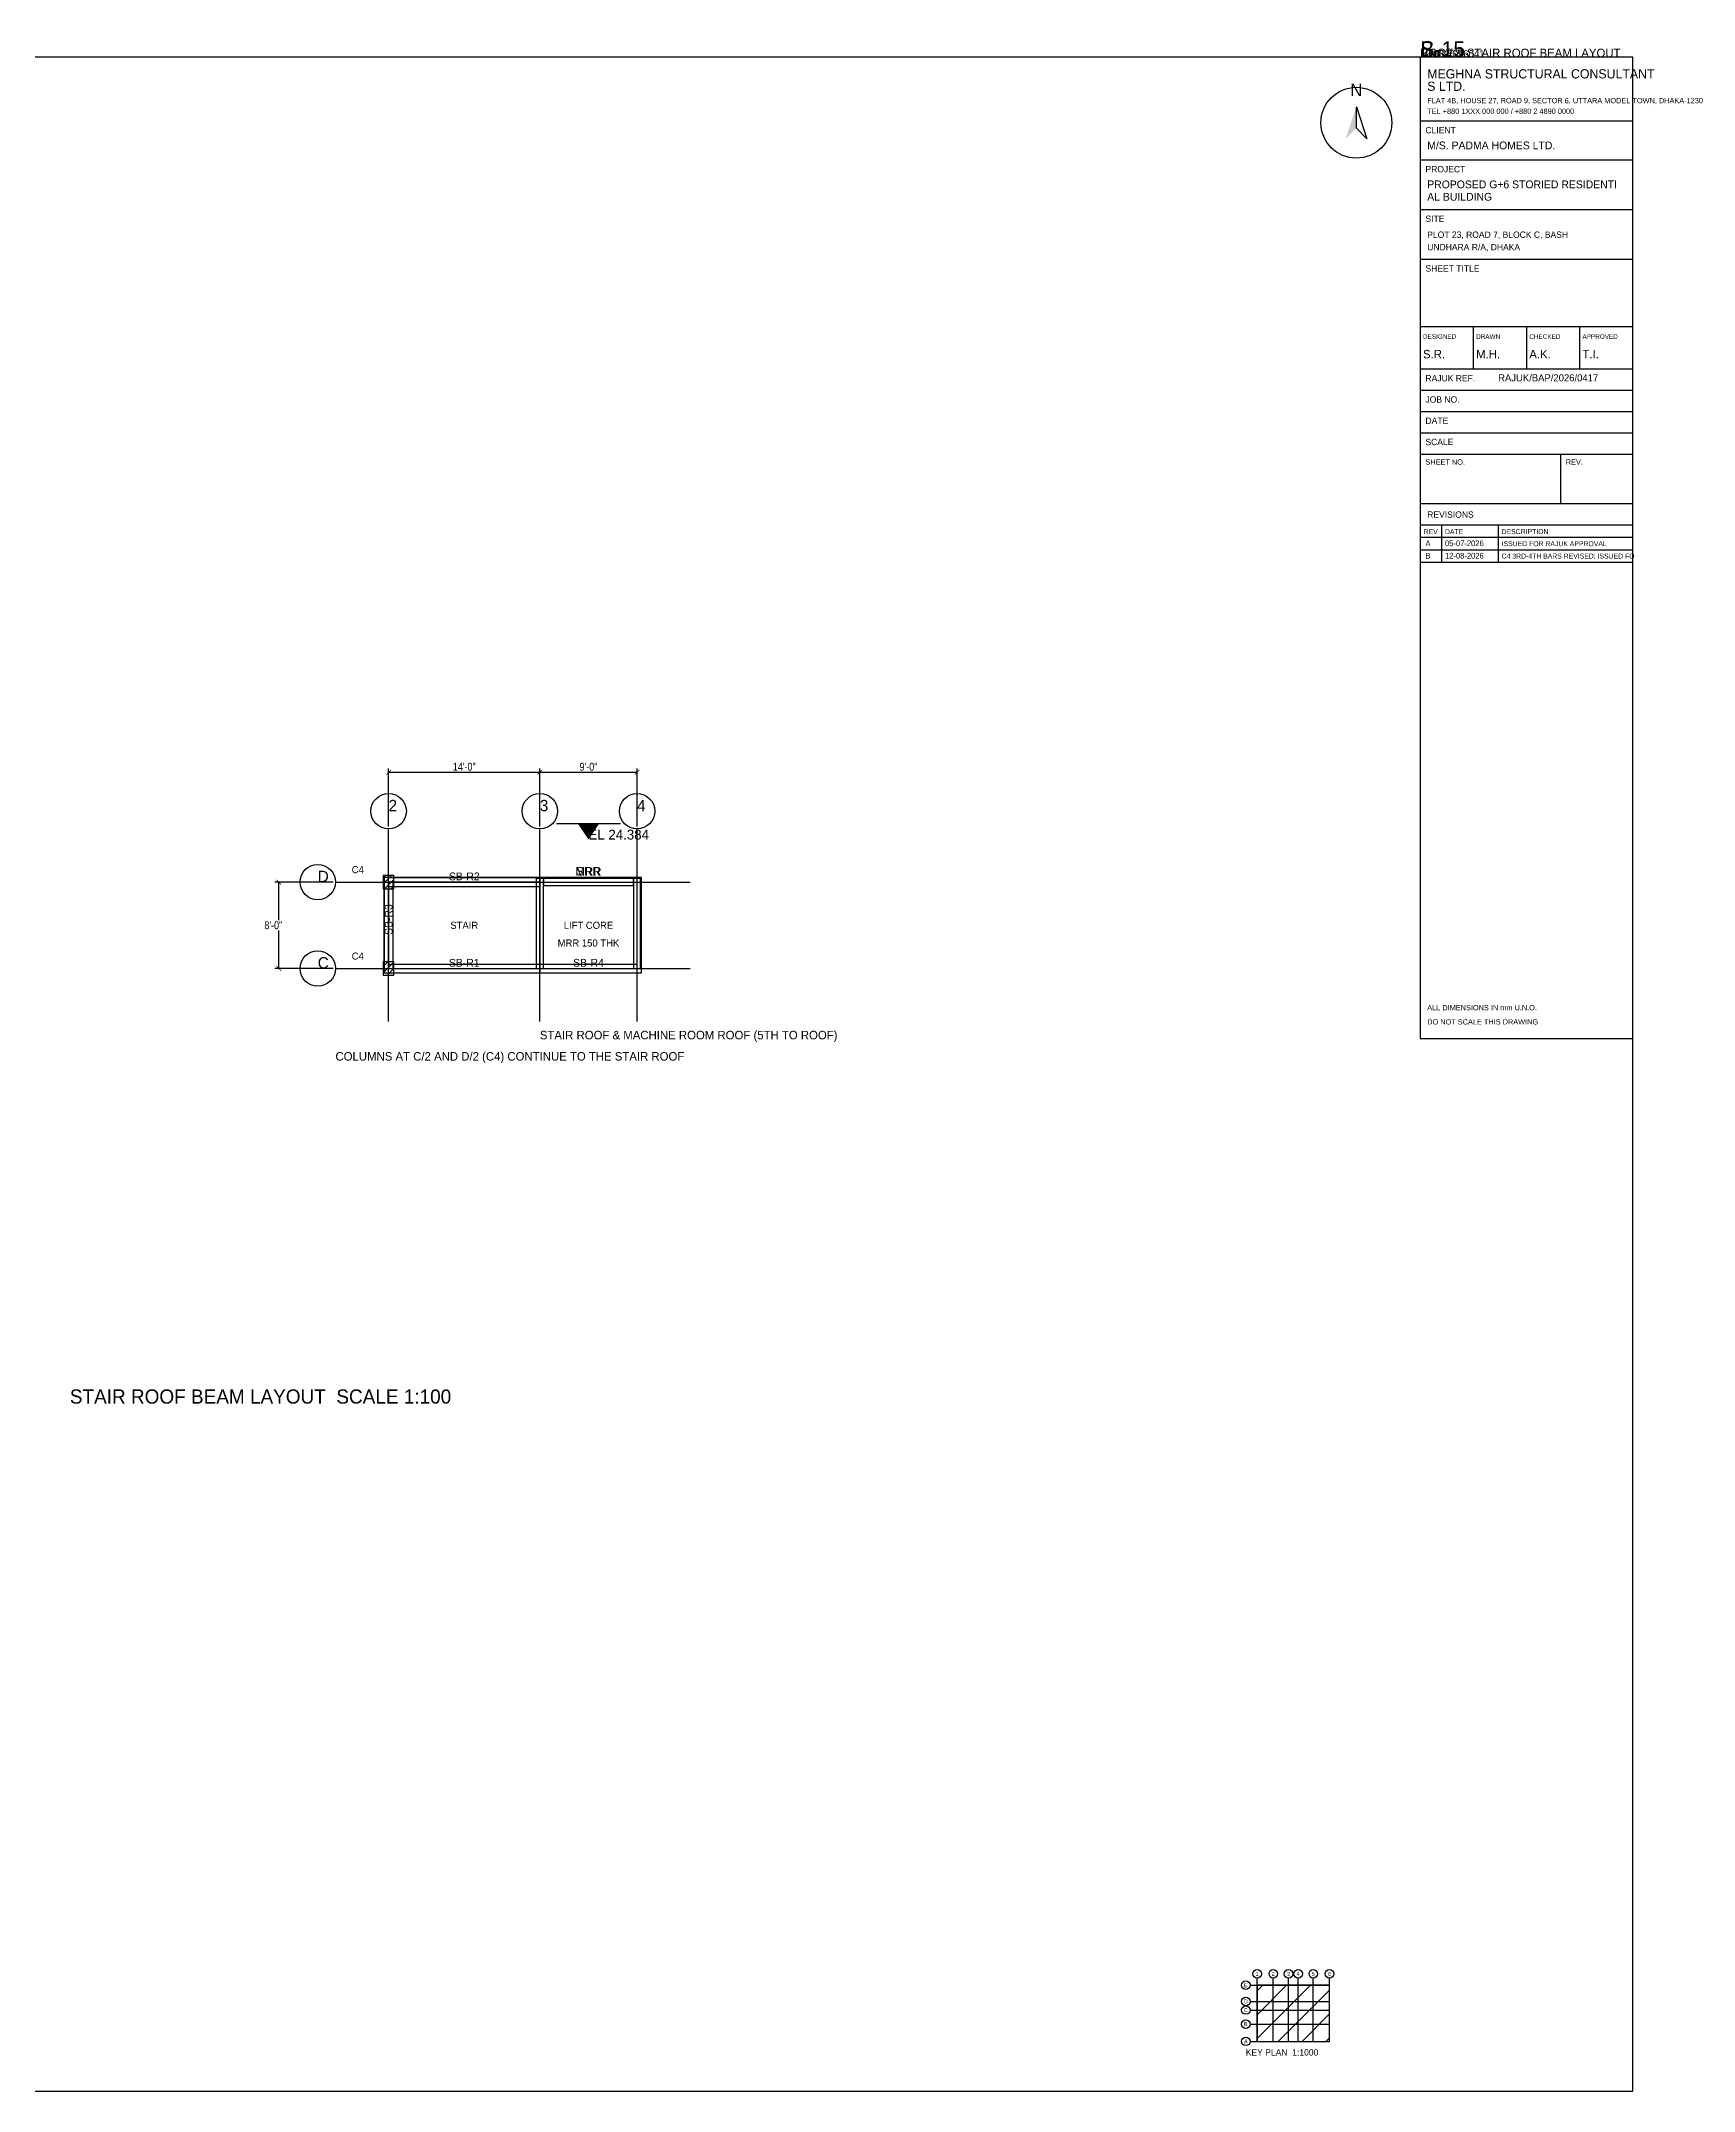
# Model space of a CAD drawing. Extents: x 1000 to 743527, y -207200 to 58857.
# Drawn here: x 696886 to 743527, y -68400 to -10543 of the extents above; entities that cross this region are included whole.
import ezdxf
from ezdxf.enums import TextEntityAlignment as Align

# ---------------------------------------------------------------- set-up
doc = ezdxf.new("R2010")
doc.units = 0
for name, color, linetype in [('Arrow', 7, 'Continuous'), ('Beam Line', 4, 'Continuous'), ('Column', 1, 'Continuous'), ('Grid', 8, 'Continuous'), ('Grid Circle', 8, 'Continuous'), ('Grid text', 7, 'Continuous'), ('Hatch', 9, 'Continuous'), ('Inches Dimension', 6, 'Continuous'), ('Sheet', 7, 'Continuous'), ('Slab', 5, 'Continuous'), ('Text-1', 7, 'Continuous'), ('Text-2', 7, 'Continuous'), ('TITLE', 7, 'Continuous'), ('Wall', 1, 'Continuous')]:
    doc.layers.add(name, color=color, linetype=linetype)
doc.styles.add('OpenSansCondensed-Light', font='OpenSansCondensed-Light.ttf')
doc.dimstyles.new('EZDXF', dxfattribs={"dimtxt": 0.25, "dimasz": 0.175, "dimexe": 0.375, "dimexo": 0.125, "dimgap": 0.1, "dimtad": 1, "dimlfac": 100, "dimzin": 12, "dimdsep": 46, "dimtxsty": 'OpenSansCondensed-Light', "dimblk": 'ARCHTICK', "dimcen": 2.5, "dimazin": 3, "dimtfac": 0.5, "dimtmove": 2, "dimatfit": 3})

# ---------------------------------------------------------------- blocks, each defined once
blk = doc.blocks.new('TITLE_BLOCK')
at = {"layer": 'TITLE'}
for p, q in [((0, -18), (60, -18)), ((0, -29), (60, -29)), ((0, -43), (60, -43)), ((0, -57), (60, -57)), ((0, -76), (60, -76)), ((0, -76), (0, -88)), ((15, -76), (15, -88)), ((30, -76), (30, -88)), ((45, -76), (45, -88)), ((0, -88), (60, -88)), ((0, -94), (60, -94)), ((0, -100), (60, -100)), ((0, -106), (60, -106)), ((0, -112), (60, -112)), ((39.6, -112), (39.6, -126)), ((0, -126), (60, -126)), ((0, -132), (60, -132)), ((0, -132), (60, -132)), ((6, -132), (6, -142.5)), ((22, -132), (22, -142.5)), ((0, -135.5), (60, -135.5)), ((0, -139), (60, -139)), ((0, -142.5), (60, -142.5))]:
    blk.add_line(p, q, dxfattribs=at)
blk.add_lwpolyline([(0, -277), (60, -277), (60, 0), (0, 0)], close=True, dxfattribs=at)
at = {"layer": 'Text-1'}
for tag, height in [('JOBNO', 2), ('SCALE', 2), ('SHEETTITLE', 2.4), ('SHEETTITLE2', 2.4), ('DATE', 2), ('SHEETNO', 4.5), ('REV', 4.5)]:
    blk.add_attdef(tag, (0, 0), '', height=height, dxfattribs=at)
at = {"layer": 'TITLE'}
for s, height, p in [('MEGHNA STRUCTURAL CONSULTANT', 2.6, (2, -6)), ('S LTD.', 2.6, (2, -9.5)), ('FLAT 4B, HOUSE 27, ROAD 9, SECTOR 6, UTTARA MODEL TOWN, DHAKA-1230', 1.5, (2, -13)), ('TEL +880 1XXX 000 000 / +880 2 4890 0000', 1.5, (2, -16)), ('CLIENT', 1.8, (1.5, -21.5)), ('M/S. PADMA HOMES LTD.', 2.2, (2, -26)), ('PROJECT', 1.8, (1.5, -32.5)), ('AL BUILDING', 2.2, (2, -40.5)), ('PROPOSED G+6 STORIED RESIDENTI', 2.2, (2, -37)), ('SITE', 1.8, (1.5, -46.5)), ('PLOT 23, ROAD 7, BLOCK C, BASH', 1.8, (2, -51)), ('UNDHARA R/A, DHAKA', 1.8, (2, -54.5)), ('SHEET TITLE', 1.8, (1.5, -60.5)), ('DESIGNED', 1.3, (0.8, -79.5)), ('DRAWN', 1.3, (15.8, -79.5)), ('CHECKED', 1.3, (30.8, -79.5)), ('APPROVED', 1.3, (45.8, -79.5)), ('S.R.', 2.4, (0.8, -85)), ('M.H.', 2.4, (15.8, -85)), ('A.K.', 2.4, (30.8, -85)), ('T.I.', 2.4, (45.8, -85)), ('RAJUK REF.', 1.8, (1.5, -91.5)), ('RAJUK/BAP/2026/0417', 2, (22, -91.5)), ('JOB NO.', 1.8, (1.5, -97.5)), ('DATE', 1.8, (1.5, -103.5)), ('SCALE', 1.8, (1.5, -109.5)), ('SHEET NO.', 1.5, (1.5, -115)), ('REV.', 1.5, (41.1, -115)), ('REVISIONS', 1.8, (2, -130)), ('REV', 1.4, (1, -134.6)), ('DATE', 1.4, (7, -134.6)), ('DESCRIPTION', 1.4, (23, -134.6)), ('ALL DIMENSIONS IN mm U.N.O.', 1.5, (2, -269)), ('DO NOT SCALE THIS DRAWING', 1.5, (2, -273))]:
    blk.add_text(s, height=height, dxfattribs=at).set_placement(p)
blk = doc.blocks.new('NORTH_ARROW')
at = {"layer": 'Arrow'}
blk.add_lwpolyline([(0, 0), (3, -9), (0, -6)], close=True, dxfattribs=at)
blk.add_circle((0, -4.5), 10, dxfattribs=at)
blk.add_solid([(0, 0), (-3, -9), (0, -6)], dxfattribs=at)
at = {"layer": 'Text-1'}
blk.add_text('N', height=3.5, dxfattribs=at).set_placement((0, 3), align=Align.CENTER)
blk = doc.blocks.new('KEY_PLAN')
at = {"layer": 'Grid'}
for p, q in [((0, 0), (0, 17.8496)), ((4.572, 0), (4.572, 17.8496)), ((8.8392, 0), (8.8392, 17.8496)), ((11.5824, 0), (11.5824, 17.8496)), ((15.8496, 0), (15.8496, 17.8496)), ((20.4216, 0), (20.4216, 17.8496)), ((-2, 15.8496), (20.4216, 15.8496)), ((-2, 11.2776), (20.4216, 11.2776)), ((-2, 8.8392), (20.4216, 8.8392)), ((-2, 4.8768), (20.4216, 4.8768)), ((-2, 0), (20.4216, 0))]:
    blk.add_line(p, q, dxfattribs=at)
at = {"layer": 'Grid Circle'}
for centre in [(0, 19.0496), (4.572, 19.0496), (8.8392, 19.0496), (11.5824, 19.0496), (15.8496, 19.0496), (20.4216, 19.0496), (-3.2, 15.8496), (-3.2, 11.2776), (-3.2, 8.8392), (-3.2, 4.8768), (-3.2, 0)]:
    blk.add_circle(centre, 1.2, dxfattribs=at)
at = {"layer": 'Sheet'}
blk.add_lwpolyline([(0, 0), (20.4216, 0), (20.4216, 15.8496), (0, 15.8496)], close=True, dxfattribs=at)
at = {"layer": 'Grid text'}
for s, p in [('1', (0, 19.0496)), ('2', (4.572, 19.0496)), ('3', (8.8392, 19.0496)), ('4', (11.5824, 19.0496)), ('5', (15.8496, 19.0496)), ('6', (20.4216, 19.0496)), ('D', (-3.2, 11.2776)), ('E', (-3.2, 15.8496)), ('C', (-3.2, 8.8392)), ('A', (-3.2, 0)), ('B', (-3.2, 4.8768))]:
    blk.add_text(s, height=1.1, dxfattribs=at).set_placement(p, align=Align.MIDDLE_CENTER)
at = {"layer": 'Sheet'}
blk.add_text('KEY PLAN  1:1000', height=1.8, dxfattribs=at).set_placement((-3.2, -4))
blk = doc.blocks.new('LEVEL_MARK')
at = {"layer": 'Text-1'}
blk.add_line((-900, 450), (900, 450), dxfattribs=at)
blk.add_solid([(0, 0), (-300, 450), (300, 450)], dxfattribs=at)
blk.add_attdef('LEVEL', (0, 0), '', height=280, dxfattribs=at)
blk = doc.blocks.new('GRID_BUBBLE')
at = {"layer": 'Grid Circle'}
blk.add_circle((0, 0), 500, dxfattribs=at)
at = {"layer": 'Text-1'}
blk.add_attdef('GRID', (0, 0), '', height=320, dxfattribs=at)
blk = doc.blocks.new('_ARCHTICK')
at = {"color": 0, "linetype": 'BYBLOCK', "const_width": 0.15}
blk.add_lwpolyline([(-0.5, -0.5), (0.5, 0.5)], dxfattribs=at)

msp = doc.modelspace()

# ---------------------------------------------------------------- hatches: boundary and pattern name
at = {"layer": 'Hatch'}
h = msp.add_hatch(dxfattribs=at)
h.set_pattern_fill('ANSI31', scale=40)
h.paths.add_polyline_path([(706544.8, -34468.3), (706844.8, -34468.3), (706844.8, -34093.3), (706544.8, -34093.3)])
h = msp.add_hatch(dxfattribs=at)
h.set_pattern_fill('ANSI31', scale=40)
h.paths.add_polyline_path([(706544.8, -36906.7), (706844.8, -36906.7), (706844.8, -36531.7), (706544.8, -36531.7)])
h = msp.add_hatch(dxfattribs=at)
h.set_pattern_fill('ANSI31', scale=150)
h.paths.add_polyline_path([(731200, -67000), (733242.2, -67000), (733242.2, -65415), (731200, -65415)])

# ---------------------------------------------------------------- linework, layer by layer
at = {"layer": 'Beam Line'}
for p, q in [((706569.8, -36719.2), (706569.8, -34280.8)), ((706694.8, -34155.8), (710962, -34155.8)), ((706694.8, -34405.8), (710962, -34405.8)), ((706819.8, -36719.2), (706819.8, -34280.8)), ((706694.8, -36594.2), (710962, -36594.2)), ((706694.8, -36844.2), (710962, -36844.2)), ((710962, -36594.2), (713705.2, -36594.2)), ((710962, -36844.2), (713705.2, -36844.2))]:
    msp.add_line(p, q, dxfattribs=at)
at = {"layer": 'Column'}
for points in [[(706544.8, -34468.3), (706844.8, -34468.3), (706844.8, -34093.3), (706544.8, -34093.3)], [(706544.8, -36906.7), (706844.8, -36906.7), (706844.8, -36531.7), (706544.8, -36531.7)]]:
    msp.add_lwpolyline(points, close=True, dxfattribs=at)
at = {"layer": 'Grid'}
for p, q in [((706694.8, -38219.2), (706694.8, -32780.8)), ((710962, -38219.2), (710962, -32780.8)), ((713705.2, -38219.2), (713705.2, -32780.8)), ((705194.8, -34280.8), (715205.2, -34280.8)), ((705194.8, -36719.2), (715205.2, -36719.2))]:
    msp.add_line(p, q, dxfattribs=at)
at = {"layer": 'Sheet'}
msp.add_lwpolyline([(659700, -68400), (741800, -68400), (741800, -11000), (659700, -11000)], close=True, dxfattribs=at)
at = {"layer": 'Slab'}
for points in [[(706569.8, -36844.2), (710962, -36844.2), (710962, -34155.8), (706569.8, -34155.8)], [(706694.8, -36719.2), (710962, -36719.2), (710962, -34280.8), (706694.8, -34280.8)], [(710962, -36844.2), (713830.2, -36844.2), (713830.2, -34155.8), (710962, -34155.8)]]:
    msp.add_lwpolyline(points, close=True, dxfattribs=at)
at = {"layer": 'Wall'}
for points in [[(710862, -36719.2), (711062, -36719.2), (711062, -34180.8), (710862, -34180.8)], [(711062, -34380.8), (713605.2, -34380.8), (713605.2, -34180.8), (711062, -34180.8)], [(713605.2, -36719.2), (713805.2, -36719.2), (713805.2, -34180.8), (713605.2, -34180.8)]]:
    msp.add_lwpolyline(points, close=True, dxfattribs=at)

# ---------------------------------------------------------------- block references
at = {"layer": 'Arrow', "xscale": 100, "yscale": 100}
msp.add_blockref('NORTH_ARROW', (734000, -12400), dxfattribs=at)
at = {"layer": 'Grid Circle'}
for p, values in [((706694.8, -32280.8), {'GRID': '2'}), ((710962, -32280.8), {'GRID': '3'}), ((713705.2, -32280.8), {'GRID': '4'}), ((704694.8, -34280.8), {'GRID': 'D'}), ((704694.8, -36719.2), {'GRID': 'C'})]:
    msp.add_blockref('GRID_BUBBLE', p, dxfattribs=at).add_auto_attribs(values)
at = {"layer": 'Sheet', "xscale": 100, "yscale": 100}
msp.add_blockref('KEY_PLAN', (731200, -67000), dxfattribs=at)
at = {"layer": 'Text-1'}
msp.add_blockref('LEVEL_MARK', (712333.6, -33080.8), dxfattribs=at).add_auto_attribs({'LEVEL': 'EL 24.384'})
at = {"layer": 'TITLE', "xscale": 100, "yscale": 100}
msp.add_blockref('TITLE_BLOCK', (735800, -11000), dxfattribs=at).add_auto_attribs({'SHEETTITLE': 'ROOF & STAIR ROOF BEAM LAYOUT', 'JOBNO': 'MSC-2026-041', 'DATE': '12-08-2026', 'SCALE': '1:100', 'SHEETNO': 'S-15', 'REV': 'B'})

# ---------------------------------------------------------------- texts
at = {"layer": 'Sheet'}
msp.add_text('STAIR ROOF BEAM LAYOUT  SCALE 1:100', height=400, dxfattribs=at).set_placement((697700, -49000))
at = {"layer": 'Text-1'}
for p in [(705994.8, -33930.8), (705994.8, -36369.2)]:
    msp.add_text('C4', height=200, dxfattribs=at).set_placement(p, align=Align.MIDDLE_RIGHT)
for s, height, p in [('SB-R2', 220, (708828.4, -34120.8)), ('STAIR', 200, (708828.4, -35500)), ('LIFT CORE', 200, (712333.6, -35500)), ('SB-R1', 220, (708828.4, -36559.2)), ('SB-R4', 220, (712333.6, -36559.2))]:
    msp.add_text(s, height=height, dxfattribs=at).set_placement(p, align=Align.MIDDLE_CENTER)
for s in ['MRR', 'SRR']:
    msp.add_text(s, height=240, dxfattribs=at).set_placement((712333.6, -34100), align=Align.CENTER)
msp.add_text('SB-R3', height=220, rotation=90, dxfattribs=at).set_placement((706694.8, -35340), align=Align.MIDDLE_CENTER)
for s, p in [('STAIR ROOF & MACHINE ROOM ROOF (5TH TO ROOF)', (710962, -38719.2)), ('COLUMNS AT C/2 AND D/2 (C4) CONTINUE TO THE STAIR ROOF', (705194.8, -39319.2))]:
    msp.add_text(s, height=240, dxfattribs=at).set_placement(p)
at = {"layer": 'Text-2'}
msp.add_text('MRR 150 THK', height=200, dxfattribs=at).set_placement((712333.6, -36100), align=Align.CENTER)
at = {"layer": 'TITLE'}
for s, height, p in [('A', 160, (735950, -24800)), ('05-07-2026', 160, (736500, -24800)), ('ISSUED FOR RAJUK APPROVAL', 140, (738100, -24800)), ('B', 160, (735950, -25150)), ('12-08-2026', 160, (736500, -25150)), ('C4 3RD-4TH BARS REVISED; ISSUED FO', 140, (738100, -25150))]:
    msp.add_text(s, height=height, dxfattribs=at).set_placement(p)

# ---------------------------------------------------------------- dimensions: what is measured, and where the dimension line sits
at = {"layer": 'Inches Dimension'}
for base, p1, p2, text in [((706694.8, -31180.8), (706694.8, -32780.8), (710962, -32780.8), '14\'-0"'), ((710962, -31180.8), (710962, -32780.8), (713705.2, -32780.8), '9\'-0"')]:
    msp.add_linear_dim(base=base, p1=p1, p2=p2, text=text, dimstyle='EZDXF', override={"dimtxt": 220, "dimasz": 132, "dimexe": 110, "dimexo": 66, "dimgap": 44, "dimtad": 1, "dimtih": 1, "dimtoh": 1, "dimdec": 0, "dimlfac": 1}, dxfattribs=at).render()
msp.add_linear_dim(base=(703594.8, -36719.2), p1=(705194.8, -36719.2), p2=(705194.8, -34280.8), angle=90, text='8\'-0"', dimstyle='EZDXF', override={"dimtxt": 220, "dimasz": 132, "dimexe": 110, "dimexo": 66, "dimgap": 44, "dimtad": 1, "dimtih": 1, "dimtoh": 1, "dimdec": 0, "dimlfac": 1}, dxfattribs=at).render()

doc.saveas('drawing.dxf')
